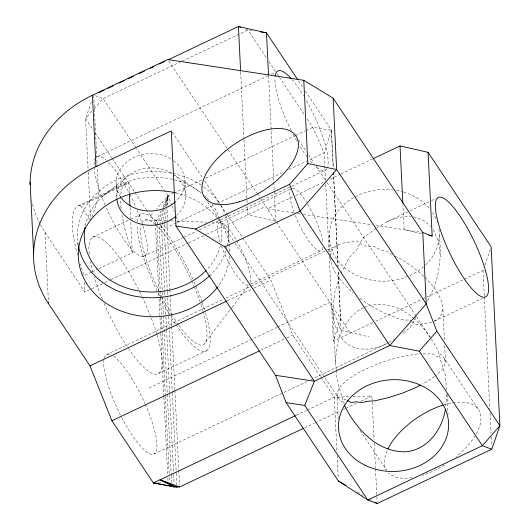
<?xml version="1.0" encoding="UTF-8"?>
<svg xmlns="http://www.w3.org/2000/svg" width="530" height="530" viewBox="0 0 530 530"><rect width="100%" height="100%" fill="white"/><g stroke="black" fill="none" stroke-linecap="round" stroke-linejoin="round"><path stroke-width="0.4" stroke-dasharray="2.65 1.99" d="M167.049 223.123L169.925 289.089M167.082 222.295L167.586 208.277M167.705 204.977L168.036 195.908L136.495 148.619M336.186 369.913C333.622 346.68 341.293 319.444 363.176 307.758M446.936 394.134L445.584 407.59M164.618 224.289L164.227 227.536L167.328 291.023M164.711 223.481L166.473 208.88M166.864 205.64L168.036 195.908L173.257 193.43M335.43 362.672L332.807 309.123L334.741 292.408L340.2 275.043M439.291 235.413C442.013 257.898 439.178 281.602 427.253 301.173M162.061 224.826L161.564 227.237L164.704 291.546M162.226 224.024L165.214 209.562M165.877 206.349L168.036 195.908L171.68 205.103M159.55 224.806L168.036 195.908L156.35 209.231M424.808 277.382C433.673 285.948 442.086 296.575 442.908 309.348L440.503 316.383C434.574 323.757 424.596 323.134 416.222 324.824L411.936 321.736M305.346 91.114L331.409 130.175L324.141 152.892L324.87 167.765M372.723 322.618L333.357 341.267L340.624 318.55L338.279 270.631M91.365 101.899L85.595 118.574L88.172 171.289M91.902 216.916L98.719 197.206L97.189 165.91M484.261 295.912L483.009 270.36L483.532 268.842M484.844 265.053L490.349 249.14M162.803 209.688L156.986 224.998L146.85 210.41M163.094 208.919L168.036 195.908L162.571 207.714M161.2 210.668L155.389 223.216L158.94 295.773M415.831 316.88L413.122 322.677L409.955 327.798L402.084 333.655M338.18 418.998L336.914 393.121L339.392 387.549C348.442 377.645 360.44 370.881 372.895 366.084C387.894 359.115 404.204 355.796 420.462 353.536M444.677 345.6L445.525 362.898L443.053 368.469L437.045 374.69L435.137 375.916M340.975 273.652L348.819 258.216L357.3 248.861L360.016 243.065L363.183 237.944L376.254 228.172M205.719 341.896L231.597 307.844M232.094 307.195L249.517 284.279M91.968 111.307L85.595 118.574L93.366 130.228M94.095 108.889L103.125 98.593L181.452 61.473M150.507 215.889L153.693 212.258M102.144 196.835L125.756 177.689M376.903 227.681L386.946 221.745L409.226 211.192M434.501 376.32L427.915 381.136L422.138 383.965M392.432 254.612L388.437 252.194L379.983 249.511L373.789 246.384L363.573 245.894L356.915 240.911C348.541 242.607 338.564 241.985 332.635 249.352L330.23 256.394C331.303 271.3 342.142 283.099 352.9 292.474M310.805 379.712L388.218 342.877M388.887 342.506L394.287 339.531M182.194 61.122L247.841 30.011L254.327 30.998M97.944 156.337L267.617 75.949M271.353 74.173L275.09 72.405M77.579 255.149A110.16 27.202 64.6 0 1 78.513 205.7L126.749 182.843L128.863 182.929L129.386 193.616M78.513 205.7L80.626 205.779L128.863 182.929M174.006 193.079L202.354 179.644M205.335 178.232L294.859 135.812M295.607 135.461L305.306 130.864M306.055 130.512L312.766 127.332L331.409 130.175L333.231 167.354M92.359 237.301L130.208 219.374M130.95 219.023L140.596 214.451M176.927 222.626L216.492 203.904M217.234 203.547L283.775 172.025M289.009 169.54L324.141 152.892L312.766 127.332L306.824 118.422M91.471 272.142L84.051 275.66L80.275 263.927M92.213 271.791L98.149 268.975M98.891 268.624L132.281 252.803L130.758 221.566M143.345 256.447L182.956 237.678M183.705 237.327L196.411 231.305M199.399 229.887L324.227 170.746M289.844 189.429L219.718 222.653L212.344 222.388M40.373 224.554A120.489 100.355 -2.8 0 0 45.017 232.312L84.846 292.023L90.822 289.195M91.571 288.837L104.264 282.821M105.013 282.47L110.24 279.992M110.989 279.641L187.911 243.184M188.653 242.833L205.832 234.691M206.581 234.34L265.729 206.322M292.726 196.809L267.385 208.813L260.237 198.094M295.707 195.391L325.513 181.273M329.985 179.153L340.412 174.211M341.161 173.853L372.458 159.026M250.538 284.12L320.663 250.895M106.583 354.583L223.017 299.417M226.005 297.999L326.772 250.259M327.514 249.908L338.71 244.602M409.968 210.841L430.764 200.983M431.506 200.631L435.965 198.518M227.522 300.702L252.936 288.665M253.685 288.307L270.876 280.165L292.785 335.046L320.597 376.744M158.609 373.372L206.846 350.516M148.983 388.026L276.74 327.494M277.488 327.136L329.786 302.358L341.002 330.462L369.046 336.815M260.647 350.277L286.054 338.239M286.803 337.882L292.785 335.046M375.704 321.206L421.906 299.311M422.649 298.96L463.631 279.542M464.379 279.191L483.009 270.36M121.536 417.176A55.08 13.601 64.6 0 0 154.064 453.978L307.075 381.481M434.428 321.14L482.704 298.264M296.151 415.315L306.612 410.352M307.36 410.001L334.271 397.248L349.833 396.731M304.584 427.856L314.316 423.251M315.065 422.894L340.512 410.863M343.5 409.445L344.997 408.736M345.745 408.385L357.724 402.72M360.718 401.303L371.941 395.996L374.087 439.82M176.212 222.958C170.952 225.435 164.989 229.497 159.093 226.37L162.279 291.507M386.946 221.745C394.4 218.353 402.482 215.935 410.75 216.717M386.191 343.996C374.445 349.787 359.969 351.575 348.29 344.652C336.981 336.49 333.231 322.425 332.807 309.123M364.68 307.307C381.05 300.477 399.865 306.532 412.791 317.669M353.106 396.619L371.941 395.996M158.291 482.943L163.194 482.943M145.141 219.957L166.447 220.725M170.547 220.877L176.285 221.083M177.099 221.109L206.607 222.176M422.834 353.788L426.783 354.199L431.327 353.51L437.508 356.736L440.576 353.96L444.299 358.359L478.915 410.253M293.435 212.788L267.385 208.813L275.699 221.229L247.656 214.875L247.212 205.786M297.502 213.411L299.94 213.782M303.2 214.279L372.385 224.839M375.637 225.336L421.151 232.286M421.754 233.684L404.125 229.682L402.919 205.064M413.771 216.81L424.848 221.083L430.638 226.734M245.668 29.203L247.841 30.011L267.047 58.797M395.095 256.228C405.947 261.277 415.56 268.69 424.225 276.879M346.309 399.998L344.931 399.282L341.87 402.051L338.14 397.659L324.863 377.751M357.432 492.032L363.076 495.305M370.139 499.406L371.55 500.221M199.366 191.489L174.37 175.013A34.423 28.673 -2.8 0 1 176.702 215.498M359.976 298.304C367.641 304.386 376.32 308.592 384.7 313.548C393.233 315.549 400.369 321.365 409.564 319.848L411.34 321.266M413.407 318.212L418.972 323.088L425.643 330.899L430.108 337.126M298.489 80.832L303.518 88.371M268.876 61.54L276.647 73.186M277.104 73.875L278.932 76.611M279.389 77.3L304.538 114.997M298.655 140.013L305.982 150.997M308.732 155.118L314.224 163.353M316.059 166.102L326.593 181.889M327.05 182.578L415.898 315.781M416.355 316.47L430.552 337.749M168.726 60.904L256.58 192.602M257.037 193.291L259.779 197.405M276.156 221.918L350.37 333.211M172.223 132.261L202.506 177.663M204.799 181.108L220.4 204.494M220.858 205.183L226.827 214.127M227.284 214.816L270.876 280.165M207.614 201.976L218.612 218.459M219.069 219.142L234.638 242.488M235.095 243.177L324.406 377.062M360.089 430.559L386.502 470.163A55.08 27.275 -33.7 0 1 387.576 449.672M321.054 377.426L334.271 397.248L336.921 451.421M136.038 147.936L103.125 98.593L93.724 95.075L97.149 165.088M95.195 132.97L111.651 157.642M112.108 158.324L134.507 191.906M134.964 192.589L146.393 209.721M80.626 205.779L90.59 220.705M431.374 339.134L437.124 348.793L439.456 355.153L440.96 361.91L445.067 374.114L446.677 390.126M307.804 204.448L310.871 209.701A34.423 8.5 64.6 0 1 322.836 242.886M433.315 229.569L438.595 241.693L440.324 256.619M170.72 442.47L170.918 442.967M171.985 205.872L174.112 211.238M176.238 216.604L178.358 221.964M444.299 358.359L445.525 362.898M338.14 397.659L336.914 393.121M344.281 404.397C341.327 393.227 336.464 382.448 336.272 370.715M132.281 252.803L126.498 234.816A110.16 27.202 64.6 0 1 122.013 215.101M484.301 296.74L489.78 408.835M489.985 412.956L490.992 433.56M491.151 436.859L491.595 445.922M442.908 309.348L444.398 339.829M447.055 394.154L448.042 414.367M374.246 443.133L375.459 467.937M375.498 468.765L377.121 501.844M333.469 172.316L338.08 266.504M341.002 330.462L338.12 270.433M329.19 235.188L330.15 254.764M324.91 168.593L325.48 180.16M325.678 184.288L328.991 252.035M329.196 256.169L333.357 341.267M337.126 455.528L338.246 478.51M268.584 75.816L273.758 181.571M273.798 182.399L274.202 190.661M274.242 191.489L275.699 221.229M240.66 71.941L243.939 138.867M243.979 139.688L247.165 204.958M228.317 226.429L229.172 243.873M184.904 180.432L185.599 194.702M169.964 289.91L171.137 313.82M171.177 314.648L171.74 326.188M171.78 327.01L174.847 389.676M174.887 390.504L178.756 469.653M178.796 470.481L179.524 485.321M167.367 291.844L167.612 296.793M167.652 297.621L168.54 315.761M168.58 316.582L172.29 392.438M172.329 393.26L176.198 472.416M176.238 473.237L176.801 484.784M164.744 292.375L164.989 297.317M165.029 298.145L166.559 329.474M166.599 330.303L169.706 393.79M169.746 394.611L173.615 473.767M173.654 474.589L174.098 483.658M162.319 292.335L171.23 474.549M171.269 475.377L171.627 482.797M157.032 225.826L160.537 297.555M160.577 298.383L162.226 332.184M162.273 333.012L165.333 395.671M165.373 396.5L169.163 474.005M169.322 477.298L169.527 481.425M159.099 299.066L160.756 332.873M160.795 333.701L163.856 396.36M163.896 397.189L167.685 474.688M167.851 477.987L168.01 481.286M130.069 207.588L130.592 218.274M116.156 184.215L116.858 198.485M88.212 172.111L90.55 219.884M84.369 282.205L84.846 292.023M77.864 242.859L77.983 245.244M45.017 232.312L48.389 301.206M331.409 130.175L333.185 167.301M333.423 172.25L337.921 266.305M248.305 285.18A34.423 8.5 64.6 0 1 233.803 271.201L229.51 263.847A34.423 8.5 64.6 0 1 221.527 246.079M220.195 242.17A34.423 8.5 64.6 0 1 219.4 222.752A34.423 8.5 64.6 0 1 234.22 236.632L238.513 243.985A34.423 8.5 64.6 0 1 250.014 283.623M322.876 247.417A34.423 8.5 64.6 0 1 306.161 236.917L301.868 229.563A34.423 8.5 64.6 0 1 294.475 213.385M294.176 212.59A34.423 8.5 64.6 0 1 292.076 188.369M292.659 188.309A34.423 8.5 64.6 0 1 306.578 202.347M121.052 208.263A110.16 27.202 64.6 0 1 126.749 182.843M157.052 334.986A75.737 18.702 64.6 0 1 127.604 347.309M127.16 346.64A75.737 18.702 64.6 0 1 104.118 303.471M102.515 299.675A75.737 18.702 64.6 0 1 94.347 277.117M92.975 272.407A75.737 18.702 64.6 0 1 90.418 261.668M89.232 253.936A75.737 18.702 64.6 0 1 104.251 240.713A75.737 18.702 64.6 0 1 141.848 296.197M142.192 296.919A75.737 18.702 64.6 0 1 156.84 334.271M205.527 312.958A75.737 18.702 64.6 0 1 175.841 324.453M175.397 323.784A75.737 18.702 64.6 0 1 170.978 316.834M170.183 315.522A75.737 18.702 64.6 0 1 159.815 296.634M159.464 295.925A75.737 18.702 64.6 0 1 157.357 291.619M157.012 290.904A75.737 18.702 64.6 0 1 137.157 224.733M137.363 221.646A75.737 18.702 64.6 0 1 157.966 222.978M160.153 225.369A75.737 18.702 64.6 0 1 193.092 279.827M194.099 282.079A75.737 18.702 64.6 0 1 201.91 301.755M202.175 302.517A75.737 18.702 64.6 0 1 205.07 311.415M326.884 168.706A55.08 13.601 64.6 0 1 315.184 166.148M312.064 162.982A55.08 13.601 64.6 0 1 309.328 159.775M306.936 156.701A55.08 13.601 64.6 0 1 299.589 145.763M296.615 140.722A55.08 13.601 64.6 0 1 293.116 134.309M291.235 130.625A55.08 13.601 64.6 0 1 274.99 77.506M292.076 79.632A55.08 13.601 64.6 0 1 303.465 95.619M306.433 100.66A55.08 13.601 64.6 0 1 327.745 166.274M142.981 225.906A55.08 13.601 64.6 0 1 139.118 255.447A55.08 13.601 64.6 0 1 105.437 205.799M105.112 205.037A55.08 13.601 64.6 0 1 95.287 158.377M96.718 156.807A55.08 13.601 64.6 0 1 106.311 160.325M108.517 162.418A55.08 13.601 64.6 0 1 129.433 193.503M129.817 194.238A55.08 13.601 64.6 0 1 135.852 206.992M137.137 209.999A55.08 13.601 64.6 0 1 142.722 225.104M202.957 311.296A68.847 17 64.6 0 1 178.789 325.188M178.332 324.546A68.847 17 64.6 0 1 172.489 315.748M172.071 315.085A68.847 17 64.6 0 1 162.465 298.079M162.094 297.35A68.847 17 64.6 0 1 159.888 292.951M159.53 292.209A68.847 17 64.6 0 1 141.053 225.025M141.715 223.07A68.847 17 64.6 0 1 154.78 224.024M155.436 224.581A68.847 17 64.6 0 1 191.363 280.145M191.701 280.887A68.847 17 64.6 0 1 193.967 286.114M194.278 286.863A68.847 17 64.6 0 1 199.81 301.325M200.857 304.439A68.847 17 64.6 0 1 202.712 310.447M145.306 404.363A55.08 13.601 64.6 0 1 154.064 453.978M120.456 415.05A55.08 13.601 64.6 0 1 104.125 358.598M104.291 357.949A55.08 13.601 64.6 0 1 110.498 354.603M113.513 356.253A55.08 13.601 64.6 0 1 144.988 403.635M443.756 404.887A55.08 27.275 -33.7 0 1 476.046 434.229M475.225 435.64A55.08 27.275 -33.7 0 1 455.687 457.158M444.604 464.982A55.08 27.275 -33.7 0 1 422.43 475.291M411.995 477.729A55.08 27.275 -33.7 0 1 388.715 472.972M438.913 229.02A55.08 45.878 -2.8 0 1 424.265 266.219M423.642 266.769A55.08 45.878 -2.8 0 1 408.676 276.064M407.961 276.362A55.08 45.878 -2.8 0 1 329.773 242.839A55.08 45.878 -2.8 0 1 392.538 189.806M396.486 190.376A55.08 45.878 -2.8 0 1 402.787 191.814M403.582 192.039A55.08 45.878 -2.8 0 1 430.155 209.277M432.473 212.444A55.08 45.878 -2.8 0 1 436.66 220.473M225.694 215.677A75.737 63.083 -2.8 0 1 227.31 245.999M227.118 246.775A75.737 63.083 -2.8 0 1 226.231 249.855M225.979 250.624A75.737 63.083 -2.8 0 1 210.668 274.759M78.228 245.178A75.737 63.083 -2.8 0 1 116.779 179.816A75.737 63.083 -2.8 0 1 203.016 186.461M203.692 186.951A75.737 63.083 -2.8 0 1 220.453 204.838M220.877 205.534A75.737 63.083 -2.8 0 1 225.422 214.922M229.603 256.189A75.737 63.083 -2.8 0 1 217.929 286.551M175.748 192.9A75.737 63.083 -2.8 0 1 217.591 218.453M218.095 219.109A75.737 63.083 -2.8 0 1 229.728 252.035M220.347 245.814A68.847 57.346 -2.8 0 1 206.945 269.565M85.29 225.8A68.847 57.346 -2.8 0 1 132.036 180.346A68.847 57.346 -2.8 0 1 201.314 192.999M204.428 195.669A68.847 57.346 -2.8 0 1 206.203 197.365M206.773 197.942A68.847 57.346 -2.8 0 1 208.959 200.307M211.973 204.063A68.847 57.346 -2.8 0 1 220.891 243.489M39.988 223.826A120.489 100.355 -2.8 0 1 31.787 200.89M116.825 197.736A34.423 28.673 -2.8 0 1 135.852 171.163A34.423 28.673 -2.8 0 1 172.495 173.721M173.668 160.742A34.423 28.673 -2.8 0 1 176.006 201.228M120.661 197.008A34.423 28.673 -2.8 0 1 128.048 160.941A34.423 28.673 -2.8 0 1 171.799 159.451"/><path stroke-width="0.79" d="M445.412 409.167C442.252 429.479 427.65 449.864 405.821 451.785C378.241 452.527 357.074 430.022 345.322 407.225L344.798 405.814M303.087 428.558L179.604 486.971L174.257 486.957L153.395 482.949L111.903 420.754L90.001 365.866L48.508 303.67A120.489 100.355 -2.8 0 1 95.937 166.592L171.303 130.883L175.953 226.025L275.527 375.306L286.094 402.601L338.365 480.968L367.8 499.989L377.201 503.5L491.754 449.221L499.889 425.723L491.138 246.861L428.074 152.322L400.031 145.962L373.206 158.675M333.158 98.182L336.643 169.534L426.259 303.882L436.826 331.184L499.889 425.723L482.36 445.71L367.8 499.989L304.737 405.443L314.376 381.236L389.742 345.527L426.259 303.882L422.774 232.531L333.158 98.182L303.776 80.288L167.811 59.532L92.445 95.241A120.489 100.355 -2.8 0 0 30.091 184.519M175.953 226.025L195.378 228.993L289.585 184.354L307.844 163.531L303.776 80.288M289.585 184.354L300.126 211.172L389.742 345.527L419.296 351.165L436.826 331.184M420.184 385.098L416.282 387.37L402.946 392.968L388.808 397.546L374.836 400.793L367.84 401.283L361.983 402.482L355.656 401.819L351.118 402.508L347.68 400.713M98.944 92.604L104.165 90.126M107.895 88.364L113.122 85.886M119.084 83.058L124.311 80.587M128.035 78.818L133.262 76.346M139.224 73.518L144.451 71.04M150.414 68.211L153.402 66.8M159.371 63.971L164.591 61.493M168.321 59.731L238.44 26.5L266.484 32.853L297.575 79.46M195.378 228.993L224.76 246.881L300.126 211.172L336.643 169.534L307.844 163.531M90.001 365.866L226.78 301.06M111.903 420.754L259.15 350.986M162.193 484.453L153.395 482.949L295.402 415.666M153.395 482.949L157.47 483.393M260.813 31.992L266.484 32.853L268.544 74.995M275.527 375.306L314.376 381.236L224.76 246.881M286.094 402.601L304.737 405.443M163.79 484.725L165.393 485.003M166.99 485.275L170.991 485.957M428.962 235.313L432.169 236.042L428.074 152.322M172.409 486.308L174.257 486.957L160.1 479.776L179.604 486.971M240.607 27.308L238.44 26.5L240.62 71.113M422.774 232.531L432.169 236.042M491.754 449.221L482.36 445.71L419.296 351.165M160.1 479.776L176.921 487.255M338.365 480.968L346.136 485.473M375.081 502.274L377.201 503.5M400.031 145.962L402.84 203.421M129.426 194.437L129.989 205.945M92.445 95.241L95.937 166.592M48.429 302.027L48.508 303.67M30.111 182.075L33.602 253.433M275.169 75.856A55.08 13.601 64.6 0 1 290.99 78.4M387.907 448.983A55.08 27.275 -33.7 0 1 442.987 405.125M217.439 287.194A75.737 63.083 -2.8 0 1 119.157 310.209A75.737 63.083 -2.8 0 1 83.694 231.358A75.737 63.083 -2.8 0 1 174.953 192.715M210.105 275.308A75.737 63.083 -2.8 0 1 132.321 295.641A75.737 63.083 -2.8 0 1 78.38 245.953M206.375 270.161A68.847 57.346 -2.8 0 1 125.325 287.551A68.847 57.346 -2.8 0 1 84.992 227.37M175.582 216.498A34.423 28.673 -2.8 0 1 139.257 223.66A34.423 28.673 -2.8 0 1 116.911 199.227M175.45 201.731A34.423 28.673 -2.8 0 1 121.589 198.273M437.972 222.037A55.08 13.601 64.6 0 0 483.903 297.277A55.08 13.601 64.6 0 0 463.922 222.176A55.08 13.601 64.6 0 0 437.972 222.037M239.116 201.851A55.08 27.275 -33.7 0 0 296.363 136.574A55.08 27.275 -33.7 0 0 215.001 161.166A55.08 27.275 -33.7 0 0 239.116 201.851M365.051 465.274A55.08 45.878 -2.8 0 0 448.599 425.689A55.08 45.878 -2.8 0 0 366.992 385.774A55.08 45.878 -2.8 0 0 365.051 465.274"/></g></svg>
